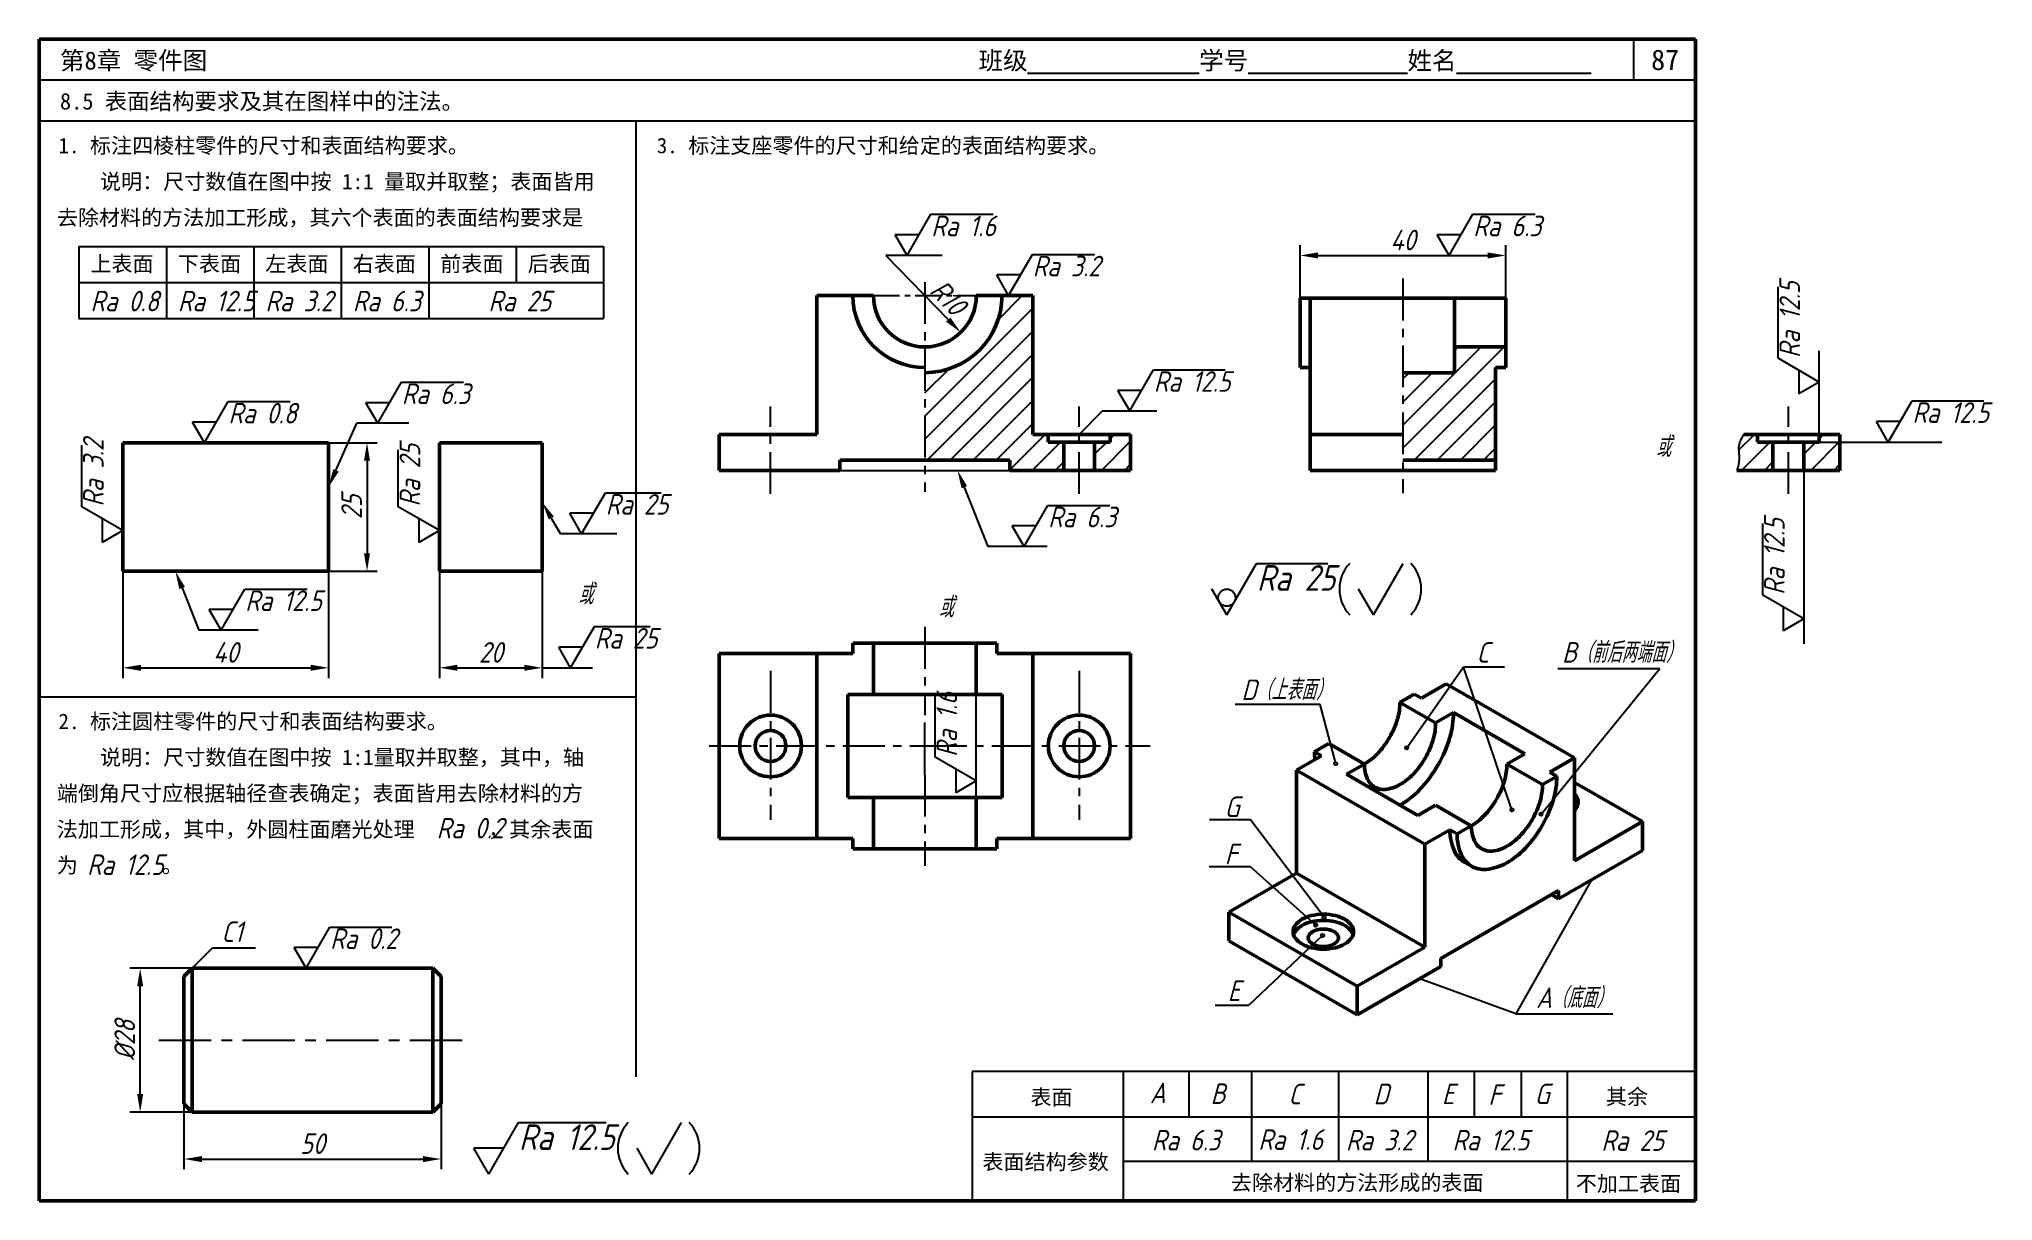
# Model space of a CAD drawing. Extents: x 0 to 380, y 0 to 226.
import ezdxf

# ---------------------------------------------------------------- set-up
doc = ezdxf.new("R2010")
doc.units = 0
doc.header["$LTSCALE"] = 0.32
doc.linetypes.add('CENTER', pattern=[50.8, 31.75, -6.35, 6.35, -6.35])
doc.layers.get('0').update_dxf_attribs({"linetype": 'CONTINUOUS'})
doc.layers.get('DEFPOINTS').update_dxf_attribs({"linetype": 'CONTINUOUS'})
for name, color, linetype in [('点画线层', 7, 'CENTER'), ('答案', 1, 'CONTINUOUS'), ('细实线层', 7, 'CONTINUOUS')]:
    doc.layers.add(name, color=color, linetype=linetype)
doc.layers.add('粗实线层', color=7, linetype='CONTINUOUS', lineweight=50)
doc.styles.get("Standard").update_dxf_attribs({"font": 'gbeitc.shx', "height": 4, "bigfont": 'gbcbig.shx'})
doc.styles.add('宋体', font='SimSun.ttf', dxfattribs={"height": 3.5})
doc.dimstyles.new('ISO-25', dxfattribs={"dimtxt": 4, "dimasz": 3.5, "dimexe": 2, "dimexo": 0, "dimgap": 1, "dimtad": 1, "dimtoh": 1, "dimdsep": 46, "dimtxsty": 'Standard', "dimcen": 0, "dimclrd": 256, "dimclre": 256, "dimclrt": 256, "dimadec": 0, "dimazin": 0, "dimtfac": 1, "dimtmove": 0, "dimatfit": 2, "dimfxl": 0, "dimlwd": -1, "dimlwe": -1, "dimarcsym": 0})

# ---------------------------------------------------------------- blocks, each defined once
blk = doc.blocks.new('*D0')
at = {"layer": 'DEFPOINTS', "color": 0, "transparency": 16777216}
for p in [(16.29, 122.49), (56.29, 122.49), (56.29, 103.7)]:
    blk.add_point(p, dxfattribs=at)
at = {"layer": '答案', "transparency": 16777216}
for p, q in [((16.29, 122.49), (16.29, 101.7)), ((56.29, 122.49), (56.29, 101.7)), ((19.79, 103.7), (52.79, 103.7))]:
    blk.add_line(p, q, dxfattribs=at)
for points in [[(19.79, 104.29), (19.79, 103.12), (16.29, 103.7)], [(52.79, 104.29), (52.79, 103.12), (56.29, 103.7)]]:
    blk.add_solid(points, dxfattribs=at)
at = {"layer": '答案', "transparency": 16777216, "insert": (36.29, 106.7), "char_height": 4, "attachment_point": 5}
blk.add_mtext('40', dxfattribs=at)
blk = doc.blocks.new('*D1')
at = {"layer": 'DEFPOINTS', "color": 0, "transparency": 16777216}
for p in [(56.29, 147.49), (56.29, 122.49), (63.75, 122.49)]:
    blk.add_point(p, dxfattribs=at)
at = {"layer": '答案', "transparency": 16777216}
for p, q in [((56.29, 147.49), (65.75, 147.49)), ((63.75, 143.99), (63.75, 125.99)), ((56.29, 122.49), (65.75, 122.49))]:
    blk.add_line(p, q, dxfattribs=at)
for points in [[(63.16, 143.99), (64.33, 143.99), (63.75, 147.49)], [(63.16, 125.99), (64.33, 125.99), (63.75, 122.49)]]:
    blk.add_solid(points, dxfattribs=at)
at = {"layer": '答案', "transparency": 16777216, "insert": (60.75, 134.99), "char_height": 4, "attachment_point": 5, "rotation": 90}
blk.add_mtext('25', dxfattribs=at)
blk = doc.blocks.new('*D2')
at = {"layer": 'DEFPOINTS', "color": 0, "transparency": 16777216}
for p in [(77.82, 122.49), (97.82, 122.49), (97.82, 103.7)]:
    blk.add_point(p, dxfattribs=at)
at = {"layer": '答案', "transparency": 16777216}
for p, q in [((77.82, 122.49), (77.82, 101.7)), ((97.82, 122.49), (97.82, 101.7)), ((81.32, 103.7), (94.32, 103.7))]:
    blk.add_line(p, q, dxfattribs=at)
for points in [[(81.32, 104.29), (81.32, 103.12), (77.82, 103.7)], [(94.32, 104.29), (94.32, 103.12), (97.82, 103.7)]]:
    blk.add_solid(points, dxfattribs=at)
at = {"layer": '答案', "transparency": 16777216, "insert": (87.82, 106.7), "char_height": 4, "attachment_point": 5}
blk.add_mtext('20', dxfattribs=at)
blk = doc.blocks.new('*D3')
at = {"layer": 'DEFPOINTS', "color": 0, "transparency": 16777216}
for p in [(28.15, 18.87), (78.15, 18.87), (78.15, 8.15)]:
    blk.add_point(p, dxfattribs=at)
at = {"layer": '答案', "transparency": 16777216}
for p, q in [((28.15, 18.87), (28.15, 6.15)), ((78.15, 18.87), (78.15, 6.15)), ((31.65, 8.15), (74.65, 8.15))]:
    blk.add_line(p, q, dxfattribs=at)
for points in [[(31.65, 8.73), (31.65, 7.56), (28.15, 8.15)], [(74.65, 8.73), (74.65, 7.56), (78.15, 8.15)]]:
    blk.add_solid(points, dxfattribs=at)
at = {"layer": '答案', "transparency": 16777216, "insert": (53.15, 11.15), "char_height": 4, "attachment_point": 5}
blk.add_mtext('50', dxfattribs=at)
blk = doc.blocks.new('*D4')
at = {"layer": 'DEFPOINTS', "color": 0, "transparency": 16777216}
for p in [(19.65, 45.27), (29.75, 45.27), (29.75, 17.27)]:
    blk.add_point(p, dxfattribs=at)
at = {"layer": '答案', "transparency": 16777216}
for p, q in [((29.75, 45.27), (17.65, 45.27)), ((19.65, 20.77), (19.65, 41.77)), ((29.75, 17.27), (17.65, 17.27))]:
    blk.add_line(p, q, dxfattribs=at)
for points in [[(19.07, 41.77), (20.24, 41.77), (19.65, 45.27)], [(19.07, 20.77), (20.24, 20.77), (19.65, 17.27)]]:
    blk.add_solid(points, dxfattribs=at)
at = {"layer": '答案', "transparency": 16777216, "insert": (16.65, 31.27), "char_height": 4, "attachment_point": 5, "rotation": 90}
blk.add_mtext('%%C28', dxfattribs=at)
blk = doc.blocks.new('*D5')
at = {"layer": 'DEFPOINTS', "color": 0, "transparency": 16777216}
for p in [(285.12, 183.91), (245.12, 175.63), (285.12, 175.63)]:
    blk.add_point(p, dxfattribs=at)
at = {"layer": '答案', "transparency": 16777216}
for p, q in [((245.12, 175.63), (245.12, 185.91)), ((248.62, 183.91), (281.62, 183.91)), ((285.12, 175.63), (285.12, 185.91))]:
    blk.add_line(p, q, dxfattribs=at)
for points in [[(248.62, 184.49), (248.62, 183.32), (245.12, 183.91)], [(281.62, 184.49), (281.62, 183.32), (285.12, 183.91)]]:
    blk.add_solid(points, dxfattribs=at)
at = {"layer": '答案', "transparency": 16777216, "insert": (265.12, 186.91), "char_height": 4, "attachment_point": 5}
blk.add_mtext('40', dxfattribs=at)

msp = doc.modelspace()

# ---------------------------------------------------------------- hatches: boundary and pattern name
at = {"layer": '细实线层'}
h = msp.add_hatch(dxfattribs=at)
h.set_pattern_fill('ANSI31', color=256, style=0)
h.set_pattern_definition([(45, (80.981, -14.8704), (-2.245064, 2.245064), [])])
h.paths.add_polyline_path([(188.691, 144.107), (188.691, 142.107), (199.191, 142.107), (199.191, 147.607), (196.191, 147.607), (196.191, 149.107), (193.191, 149.107), (193.191, 176.107), (187.191, 176.107, -0.4142136), (172.191, 161.107), (172.191, 144.107)])
h.paths.add_polyline_path([(212.191, 142.107), (212.191, 149.107), (208.191, 149.107), (208.191, 147.607), (205.191, 147.607), (205.191, 142.107)])
h = msp.add_hatch(dxfattribs=at)
h.set_pattern_fill('ANSI31', color=256, style=0)
h.set_pattern_definition([(45, (99.3487, -14.8704), (-2.245064, 2.245064), [])])
h.paths.add_polyline_path([(283.116, 162.107), (285.116, 162.107), (285.116, 166.107), (275.116, 166.107), (275.116, 161.107), (265.116, 161.107), (265.116, 144.107), (283.116, 144.107)])
h = msp.add_hatch(dxfattribs=at)
h.set_pattern_fill('ANSI31', color=256, style=0)
h.set_pattern_definition([(45, (218.846, -14.8704), (-2.245064, 2.245064), [])])
h.paths.add_polyline_path([(350.056, 142.107), (350.056, 149.107), (346.056, 149.107), (346.056, 147.607), (343.056, 147.607), (343.056, 142.107)])
h.paths.add_polyline_path([(330.294, 142.988), (330.055, 142.107), (337.056, 142.107), (337.056, 147.607), (334.056, 147.607), (334.056, 149.107), (331.366, 149.107), (330.909, 148.293), (330.548, 147.461), (330.378, 146.597), (330.404, 145.697), (330.483, 144.783), (330.46, 143.877)])

# ---------------------------------------------------------------- linework, layer by layer
at = {"lineweight": 50}
for p, q in [((322, 226), (0, 226)), ((0, 226), (0, 0)), ((322, 0), (322, 226)), ((0, 0), (322, 0))]:
    msp.add_line(p, q, dxfattribs=at)
for p, q in [((310, 218), (310, 226)), ((322, 218), (0, 218)), ((322, 210), (0, 210)), ((116.01, 210), (116.01, 24.127)), ((265.861, 88.145), (276.888, 103.865)), ((276.888, 103.865), (284.888, 103.865)), ((286.323, 76.075), (276.888, 103.865)), ((276.888, 103.865), (284.888, 103.865)), ((291.987, 75.233), (315.091, 103.584)), ((295.245, 103.584), (315.091, 103.584)), ((116.01, 98), (0, 98)), ((249.019, 96.578), (232.527, 96.578)), ((252.071, 85.058), (249.019, 96.578)), ((235.492, 74.11), (227.492, 74.11)), ((249.797, 55.195), (235.492, 74.11)), ((235.466, 64.985), (227.466, 64.985)), ((248.161, 53.619), (235.466, 64.985)), ((301.789, 62.48), (287.101, 36.41)), ((249.515, 51.654), (235.087, 38.034)), ((287.101, 36.41), (268.4, 43.202)), ((235.087, 38.034), (228.625, 38.034)), ((287.101, 36.41), (305.905, 36.41))]:
    msp.add_line(p, q)
for centre in [(265.861, 88.145), (252.071, 85.058), (286.323, 76.075), (291.987, 75.233), (248.161, 53.619), (249.797, 55.195), (249.515, 51.654)]:
    msp.add_circle(centre, 0.32)
at = {"layer": '点画线层', "ltscale": 0.8}
for p, q in [((172.191, 178.736), (172.191, 137.942)), ((265.116, 179.401), (265.116, 137.646)), ((142.191, 137.545), (142.191, 154.545)), ((202.191, 137.545), (202.191, 154.545)), ((340.056, 137.545), (340.056, 154.545)), ((172.191, 111.658), (172.191, 94.499)), ((142.191, 103.086), (142.191, 74.132)), ((202.191, 103.086), (202.191, 74.132)), ((130.265, 88.502), (172.191, 88.502)), ((172.191, 88.502), (216.019, 88.502)), ((172.191, 82.889), (172.191, 65.156))]:
    msp.add_line(p, q, dxfattribs=at)
at = {"layer": '点画线层', "ltscale": 0.5}
msp.add_line((162.191, 176.107), (182.191, 176.107), dxfattribs=at)
at = {"layer": '点画线层'}
for p, q in [((172.191, 82.889), (172.191, 94.499)), ((23.301, 31.271), (82.788, 31.271))]:
    msp.add_line(p, q, dxfattribs=at)
at = {"layer": '答案'}
for p, q in [((168.749, 183.907), (173.367, 191.907)), ((173.367, 191.907), (185.445, 191.907)), ((274.113, 183.907), (278.732, 191.907)), ((278.732, 191.907), (290.809, 191.907)), ((171.058, 187.907), (166.439, 187.907)), ((168.749, 183.907), (166.439, 187.907)), ((276.422, 187.907), (271.803, 187.907)), ((274.113, 183.907), (271.803, 187.907)), ((175.521, 183.907), (164.62, 183.907)), ((164.62, 183.907), (176.719, 171.443)), ((188.474, 176.107), (193.092, 184.107)), ((193.092, 184.107), (205.17, 184.107)), ((190.783, 180.107), (186.164, 180.107)), ((188.474, 176.107), (186.164, 180.107)), ((338.056, 163.897), (338.056, 177.833)), ((346.056, 159.279), (338.056, 163.897)), ((346.056, 149.107), (346.056, 165.329)), ((212.026, 153.656), (216.645, 161.656)), ((216.645, 161.656), (230.581, 161.656)), ((342.056, 161.588), (342.056, 156.969)), ((65.831, 151.271), (70.45, 159.271)), ((70.45, 159.271), (82.492, 159.271)), ((214.335, 157.656), (209.717, 157.656)), ((212.026, 153.656), (209.717, 157.656)), ((346.056, 159.279), (342.056, 156.969)), ((32.13, 147.487), (36.749, 155.487)), ((36.749, 155.487), (48.791, 155.487)), ((68.14, 155.271), (63.521, 155.271)), ((65.831, 151.271), (63.521, 155.271)), ((202.191, 149.107), (206.741, 153.656)), ((206.741, 153.656), (217.312, 153.656)), ((359.475, 147.607), (364.093, 155.607)), ((364.093, 155.607), (378.029, 155.607)), ((34.439, 151.487), (29.82, 151.487)), ((32.13, 147.487), (29.82, 151.487)), ((57.704, 142.093), (61.758, 151.271)), ((71.889, 151.271), (61.758, 151.271)), ((361.784, 151.607), (357.165, 151.607)), ((359.475, 147.607), (357.165, 151.607)), ((8.29, 134.997), (8.29, 147.039)), ((69.82, 134.997), (69.82, 146.08)), ((346.056, 147.607), (369.877, 147.607)), ((155.691, 142.107), (188.691, 142.107)), ((343.056, 142.107), (343.056, 108.392)), ((105.469, 129.763), (110.088, 137.763)), ((110.088, 137.763), (120.926, 137.763)), ((179.846, 138.856), (184.459, 127.293)), ((16.29, 130.378), (8.29, 134.997)), ((77.82, 130.378), (69.82, 134.997)), ((107.778, 133.763), (103.16, 133.763)), ((105.469, 129.763), (103.16, 133.763)), ((191.478, 127.293), (196.096, 135.293)), ((196.096, 135.293), (208.174, 135.293)), ((12.29, 132.687), (12.29, 128.069)), ((16.29, 130.378), (12.29, 128.069)), ((73.82, 132.687), (73.82, 128.069)), ((77.82, 130.378), (73.82, 128.069)), ((99.57, 132.833), (101.342, 129.763)), ((112.285, 129.763), (101.342, 129.763)), ((193.787, 131.293), (189.168, 131.293)), ((191.478, 127.293), (189.168, 131.293)), ((335.056, 117.82), (335.056, 131.756)), ((195.968, 127.293), (184.459, 127.293)), ((230.881, 114.014), (236.654, 124.014)), ((236.654, 124.014), (250.498, 124.014)), ((259.397, 114.014), (265.17, 124.014)), ((27.797, 119.237), (31.077, 111.014)), ((35.388, 111.014), (40.007, 119.014)), ((40.007, 119.014), (52.084, 119.014)), ((230.881, 114.014), (227.994, 119.014)), ((259.397, 114.014), (256.51, 119.014)), ((343.056, 113.202), (335.056, 117.82)), ((37.697, 115.014), (33.078, 115.014)), ((35.388, 111.014), (33.078, 115.014)), ((339.056, 115.511), (339.056, 110.892)), ((42.586, 111.014), (31.077, 111.014)), ((103.332, 103.704), (107.951, 111.704)), ((107.951, 111.704), (118.789, 111.704)), ((343.056, 113.202), (339.056, 110.892)), ((105.641, 107.704), (101.022, 107.704)), ((103.332, 103.704), (101.022, 107.704)), ((97.82, 103.704), (107.553, 103.704)), ((174.191, 86.323), (174.191, 98.401)), ((182.191, 78.502), (182.191, 98.502)), ((182.191, 81.704), (174.191, 86.323)), ((178.191, 84.014), (178.191, 79.395)), ((182.191, 81.704), (178.191, 79.395)), ((51.901, 45.271), (56.52, 53.271)), ((56.52, 53.271), (68.562, 53.271)), ((29.748, 45.271), (33.691, 49.214)), ((33.691, 49.214), (42.074, 49.214)), ((54.211, 49.271), (49.592, 49.271)), ((51.901, 45.271), (49.592, 49.271)), ((87.422, 5.234), (93.195, 15.234)), ((93.195, 15.234), (110.25, 15.234)), ((119.124, 5.234), (124.897, 15.234)), ((90.309, 10.234), (84.535, 10.234)), ((87.422, 5.234), (84.535, 10.234)), ((119.124, 5.234), (116.237, 10.234))]:
    msp.add_line(p, q, dxfattribs=at)
msp.add_circle((230.881, 117.347), 1.667, dxfattribs=at)
for centre, start, end in [((260.02, 119.014), 136.39718, 223.60282), ((261.42, 119.014), 316.39718, 43.60282), ((119.747, 10.234), 136.39718, 223.60282), ((121.147, 10.234), 316.39718, 43.60282)]:
    msp.add_arc(centre, 7.25, start, end, dxfattribs=at)
for points in [[(177.137, 171.849), (176.3, 171.037), (179.157, 168.931)], [(57.17, 142.328), (58.238, 141.857), (56.29, 138.891)], [(180.388, 139.072), (179.304, 138.64), (178.549, 142.107)], [(100.075, 133.125), (99.064, 132.541), (97.82, 135.864)], [(28.339, 119.453), (27.255, 119.02), (26.5, 122.487)]]:
    msp.add_solid(points, dxfattribs=at)
at = {"layer": '粗实线层'}
for p, q in [((151.191, 176.107), (151.191, 149.107)), ((162.191, 176.107), (151.191, 176.107)), ((182.191, 176.107), (193.191, 176.107)), ((193.191, 176.107), (193.191, 149.107)), ((245.116, 175.632), (245.116, 162.107)), ((265.116, 175.632), (245.116, 175.632)), ((247.116, 162.107), (247.116, 175.632)), ((265.116, 175.632), (285.116, 175.632)), ((275.116, 166.107), (275.116, 175.632)), ((285.116, 175.632), (285.116, 162.107)), ((275.116, 166.107), (275.116, 161.107)), ((285.116, 166.107), (275.116, 166.107)), ((245.116, 162.107), (247.116, 162.107)), ((247.116, 162.107), (247.116, 142.107)), ((275.116, 161.107), (265.116, 161.107)), ((285.116, 162.107), (283.116, 162.107)), ((283.116, 162.107), (283.116, 142.107)), ((132.191, 149.107), (132.191, 142.107)), ((151.191, 149.107), (132.191, 149.107)), ((193.191, 149.107), (212.191, 149.107)), ((196.191, 149.107), (196.191, 147.607)), ((208.191, 147.607), (208.191, 149.107)), ((212.191, 149.107), (212.191, 142.107)), ((247.116, 149.107), (265.116, 149.107)), ((331.366, 149.107), (350.056, 149.107)), ((334.056, 149.107), (334.056, 147.607)), ((346.056, 147.607), (346.056, 149.107)), ((350.056, 149.107), (350.056, 142.107)), ((56.29, 147.487), (16.29, 147.487)), ((16.29, 147.487), (16.29, 122.487)), ((56.29, 122.487), (56.29, 147.487)), ((97.82, 147.487), (77.82, 147.487)), ((77.82, 147.487), (77.82, 122.487)), ((97.82, 147.487), (97.82, 122.487)), ((196.191, 147.607), (208.191, 147.607)), ((199.191, 147.607), (199.191, 142.107)), ((205.191, 147.607), (205.191, 142.107)), ((334.056, 147.607), (346.056, 147.607)), ((337.056, 147.607), (337.056, 142.107)), ((343.056, 147.607), (343.056, 142.107)), ((132.191, 142.107), (155.691, 142.107)), ((155.691, 144.107), (155.691, 142.107)), ((172.191, 144.107), (155.691, 144.107)), ((172.191, 144.107), (188.691, 144.107)), ((188.691, 144.107), (188.691, 142.107)), ((212.191, 142.107), (188.691, 142.107)), ((247.116, 142.107), (265.116, 142.107)), ((265.116, 144.107), (283.116, 144.107)), ((282.633, 144.107), (265.116, 144.107)), ((283.116, 142.107), (265.116, 142.107)), ((350.056, 142.107), (330.055, 142.107)), ((16.29, 122.487), (56.29, 122.487)), ((77.82, 122.487), (97.82, 122.487)), ((158.191, 106.502), (132.191, 106.502)), ((132.191, 106.502), (132.191, 88.502)), ((151.191, 106.502), (151.191, 88.502)), ((158.191, 108.502), (158.191, 106.502)), ((172.191, 108.502), (158.191, 108.502)), ((162.191, 108.502), (162.191, 98.502)), ((172.191, 108.502), (186.191, 108.502)), ((182.191, 108.502), (182.191, 98.502)), ((186.191, 108.502), (186.191, 106.502)), ((186.191, 106.502), (212.191, 106.502)), ((193.191, 106.502), (193.191, 88.502)), ((212.191, 106.502), (212.191, 88.502)), ((273.559, 100.581), (268.709, 97.781)), ((273.559, 100.581), (298.5, 86.181)), ((172.191, 98.502), (157.191, 98.502)), ((157.191, 98.502), (157.191, 88.502)), ((172.191, 98.502), (187.191, 98.502)), ((187.191, 98.502), (187.191, 88.502)), ((264.552, 96.981), (267.323, 98.581)), ((271.48, 92.981), (264.552, 96.981)), ((267.323, 98.581), (268.709, 97.781)), ((274.944, 94.981), (271.48, 92.981)), ((288.801, 86.981), (274.944, 94.981)), ((132.191, 70.502), (132.191, 88.502)), ((151.191, 70.502), (151.191, 88.502)), ((157.191, 78.502), (157.191, 88.502)), ((187.191, 78.502), (187.191, 88.502)), ((193.191, 70.502), (193.191, 88.502)), ((212.191, 70.502), (212.191, 88.502)), ((247.924, 87.381), (250.695, 88.981)), ((247.924, 87.381), (249.31, 86.581)), ((257.624, 84.981), (250.695, 88.981)), ((249.31, 86.581), (244.46, 83.781)), ((244.46, 83.781), (269.402, 69.381)), ((244.46, 83.781), (244.46, 63.781)), ((254.16, 82.981), (257.624, 84.981)), ((285.336, 84.981), (288.801, 86.981)), ((292.265, 80.981), (285.336, 84.981)), ((293.65, 83.381), (298.5, 86.181)), ((298.5, 66.181), (298.5, 86.181)), ((268.016, 74.981), (254.16, 82.981)), ((292.265, 80.981), (295.036, 82.581)), ((295.036, 82.581), (293.65, 83.381)), ((311.664, 73.781), (298.5, 81.381)), ((172.191, 78.502), (157.191, 78.502)), ((162.191, 68.502), (162.191, 78.502)), ((172.191, 78.502), (187.191, 78.502)), ((182.191, 68.502), (182.191, 78.502)), ((271.48, 76.981), (268.016, 74.981)), ((278.408, 72.981), (271.48, 76.981)), ((269.402, 69.381), (274.251, 72.181)), ((275.637, 71.381), (274.251, 72.181)), ((275.637, 71.381), (278.408, 72.981)), ((311.664, 73.781), (298.5, 66.181)), ((311.664, 68.181), (311.664, 73.781)), ((158.191, 70.502), (132.191, 70.502)), ((158.191, 68.502), (158.191, 70.502)), ((172.191, 68.502), (158.191, 68.502)), ((172.191, 68.502), (186.191, 68.502)), ((186.191, 68.502), (186.191, 70.502)), ((186.191, 70.502), (212.191, 70.502)), ((269.402, 69.381), (269.402, 49.381)), ((278.478, 65.101), (277.092, 65.901)), ((295.382, 58.781), (311.664, 68.181)), ((244.46, 63.781), (231.297, 56.181)), ((244.46, 63.781), (269.402, 49.381)), ((272.519, 47.181), (295.382, 60.381)), ((295.382, 58.781), (293.997, 59.581)), ((295.382, 60.381), (295.382, 58.781)), ((231.297, 56.181), (256.238, 41.781)), ((231.297, 56.181), (231.297, 50.581)), ((256.238, 36.181), (231.297, 50.581)), ((269.402, 49.381), (256.238, 41.781)), ((256.238, 36.181), (272.519, 45.581)), ((272.519, 45.581), (272.519, 47.181)), ((28.148, 43.671), (29.748, 45.271)), ((28.148, 43.671), (28.148, 18.871)), ((29.748, 17.271), (29.748, 45.271)), ((76.548, 45.271), (29.748, 45.271)), ((76.548, 17.271), (76.548, 45.271)), ((76.548, 45.271), (78.148, 43.671)), ((78.148, 18.871), (78.148, 43.671)), ((256.238, 41.781), (256.238, 36.181)), ((28.148, 18.871), (29.748, 17.271)), ((29.748, 17.271), (76.548, 17.271)), ((78.148, 18.871), (76.548, 17.271))]:
    msp.add_line(p, q, dxfattribs=at)
for centre, radius, start, end in [((172.191, 176.107), 14, 180, 270), ((172.191, 176.107), 10, 180, 0), ((172.191, 176.107), 15, 270, 0), ((253.355, 96.981), 11.196, 343.44948, 0), ((258.15, 94.981), 16.795, 343.44948, 0), ((142.191, 88.502), 6, 90, 0), ((142.191, 88.502), 3, 90, 0), ((142.191, 88.502), 6, 0, 90), ((142.191, 88.502), 3, 0, 90), ((202.191, 88.502), 6, 90, 0), ((202.191, 88.502), 3, 90, 0), ((202.191, 88.502), 6, 0, 90), ((202.191, 88.502), 3, 0, 90), ((247.874, 98.609), 16.915, 330, 343.44948), ((260.284, 92.981), 11.196, 343.44948, 0), ((257.933, 87.381), 10.008, 180, 188.80436), ((247.874, 98.609), 16.915, 316.55052, 330), ((254.802, 94.609), 16.915, 330, 343.44948), ((249.928, 97.424), 25.372, 330, 343.44948), ((252.025, 94.677), 11.196, 300, 316.55052), ((264.773, 84.981), 7.149, 180, 204.34287), ((254.802, 94.609), 16.915, 316.55052, 330), ((249.928, 97.424), 25.372, 316.55052, 330), ((274.14, 84.981), 11.196, 343.44948, 0), ((261.348, 83.431), 3.39, 204.34287, 240), ((261.348, 83.431), 3.39, 240, 275.65713), ((260.977, 87.172), 7.149, 275.65713, 300), ((258.954, 90.677), 11.196, 300, 316.55052), ((256.155, 91.525), 16.795, 300, 316.55052), ((268.659, 86.609), 16.915, 330, 343.44948), ((281.068, 80.981), 11.196, 343.44948, 0), ((279.361, 82.581), 15.675, 343.44948, 360), ((268.659, 86.609), 16.915, 316.55052, 330), ((275.587, 82.609), 16.915, 330, 343.44948), ((271.687, 84.861), 23.681, 330, 343.44948), ((295.316, 76.266), 4.289, 35.65713, 42.07389), ((295.316, 78.895), 4.289, 317.92611, 324.34287), ((297.149, 77.581), 2.034, 0, 35.65713), ((297.149, 77.581), 2.034, 324.34287, 0), ((284.26, 72.181), 10.008, 180, 204.34287), ((272.81, 82.677), 11.196, 300, 316.55052), ((285.557, 72.981), 7.149, 180, 204.34287), ((275.587, 82.609), 16.915, 316.55052, 330), ((271.687, 84.861), 23.681, 316.55052, 330), ((285.645, 71.381), 10.008, 180, 204.34287), ((282.133, 71.431), 3.39, 204.34287, 240), ((282.133, 71.431), 3.39, 240, 275.65713), ((281.762, 75.172), 7.149, 275.65713, 300), ((279.738, 78.677), 11.196, 300, 316.55052), ((277.499, 79.355), 15.675, 300, 316.55052), ((279.465, 70.011), 4.746, 204.34287, 240), ((280.851, 69.211), 4.746, 204.34287, 240), ((279.465, 70.011), 4.746, 240, 249.70402), ((280.851, 69.211), 4.746, 240, 275.65713), ((280.332, 74.448), 10.008, 275.65713, 300), ((245.812, 52.381), 2.034, 144.34287, 180), ((247.644, 51.066), 4.289, 120, 144.34287), ((247.644, 49.866), 4.289, 120, 144.34287), ((248.858, 48.963), 6.718, 103.44948, 120), ((248.858, 47.763), 6.718, 103.44948, 120), ((249.656, 45.626), 10.149, 90, 103.44948), ((249.656, 44.426), 10.149, 90, 103.44948), ((249.656, 45.626), 10.149, 76.55052, 90), ((249.656, 44.426), 10.149, 76.55052, 90), ((250.454, 48.963), 6.718, 60, 76.55052), ((250.454, 47.763), 6.718, 60, 76.55052), ((251.668, 51.066), 4.289, 35.65713, 60), ((251.668, 49.866), 4.289, 35.65713, 60), ((253.501, 52.381), 2.034, 0, 35.65713), ((245.812, 52.381), 2.034, 180, 215.65713), ((245.812, 51.181), 2.034, 144.34287, 162.84382), ((247.644, 53.695), 4.289, 215.65713, 240), ((248.858, 55.798), 6.718, 240, 256.55052), ((247.734, 51.181), 1.017, 144.34287, 180), ((247.734, 51.181), 1.017, 180, 215.65713), ((248.65, 50.523), 2.145, 120, 144.34287), ((248.65, 51.838), 2.145, 215.65713, 240), ((249.257, 49.472), 3.359, 103.44948, 120), ((249.257, 52.889), 3.359, 240, 256.55052), ((249.656, 47.803), 5.074, 90, 103.44948), ((249.656, 54.558), 5.074, 256.55052, 270), ((249.656, 47.803), 5.074, 76.55052, 90), ((249.656, 54.558), 5.074, 270, 283.44948), ((250.055, 49.472), 3.359, 60, 76.55052), ((250.055, 52.889), 3.359, 283.44948, 300), ((250.662, 50.523), 2.145, 35.65713, 60), ((250.662, 51.838), 2.145, 300, 324.34287), ((250.454, 55.798), 6.718, 283.44948, 300), ((251.579, 51.181), 1.017, 0, 35.65713), ((251.579, 51.181), 1.017, 324.34287, 0), ((251.668, 53.695), 4.289, 300, 324.34287), ((253.501, 52.381), 2.034, 324.34287, 0), ((253.501, 51.181), 2.034, 17.15618, 35.65713), ((249.656, 59.135), 10.149, 256.55052, 270), ((249.656, 59.135), 10.149, 270, 283.44948)]:
    msp.add_arc(centre, radius, start, end, dxfattribs=at)
at = {"layer": '细实线层'}
for p, q in [((7.741, 185.631), (109.741, 185.631)), ((7.741, 185.631), (7.741, 171.631)), ((24.741, 185.631), (24.741, 171.631)), ((41.741, 185.631), (41.741, 171.631)), ((58.741, 185.631), (58.741, 171.631)), ((75.741, 185.631), (75.741, 171.631)), ((92.741, 185.631), (92.741, 178.631)), ((109.741, 185.631), (109.741, 171.631)), ((7.741, 178.631), (109.741, 178.631)), ((7.741, 171.631), (109.741, 171.631)), ((181.402, 25.208), (181.402, 0)), ((322, 25.208), (181.402, 25.208)), ((210.759, 25.208), (210.759, 0)), ((223.527, 25.208), (223.527, 16.338)), ((235.678, 25.208), (235.678, 7.714)), ((252.625, 25.208), (252.625, 7.714)), ((269.992, 25.208), (269.992, 7.714)), ((278.947, 25.208), (278.947, 16.338)), ((288.076, 25.208), (288.076, 16.338)), ((297.031, 25.208), (297.031, 0)), ((181.402, 16.338), (322, 16.338)), ((210.759, 7.714), (322, 7.714))]:
    msp.add_line(p, q, dxfattribs=at)
msp.add_spline([(331.366, 149.107), (330.405, 146.866), (330.492, 144.334), (330.055, 142.107)], degree=3, dxfattribs=at)

# ---------------------------------------------------------------- texts
at = {"style": '宋体'}
for s, height, p in [('第8章 零件图', 3.5, (4.054, 220.072)), ('班级%%U              %%U学号%%U             %%U姓名%%U           ', 3.5, (182.613, 220.072)), ('87', 4, (313.372, 219.963)), ('8.5 表面结构要求及其在图样中的注法。', 3.2, (4.054, 212.299)), ('1. 标注四棱柱零件的尺寸和表面结构要求。', 3, (3.772, 203.787)), ('3. 标注支座零件的尺寸和给定的表面结构要求。', 3, (120.07, 203.787)), ('2. 标注圆柱零件的尺寸和表面结构要求。', 3, (3.772, 91.787))]:
    msp.add_text(s, height=height, dxfattribs=at).set_placement(p)
for s, p in [('C', (279.416, 104.707)), ('B（前后两端面）', (296.04, 104.707)), ('D（上表面）', (233.703, 97.42)), ('G', (230.435, 74.672)), ('F', (230.487, 65.476)), ('E', (231.057, 38.876)), ('A（底面）', (291.001, 37.533))]:
    msp.add_text(s, height=4).set_placement(p)
at = {"layer": '答案'}
for s, height, p in [('Ra 1.6', 4, (173.425, 187.646)), ('Ra 6.3', 4, (278.79, 187.646)), ('Ra 3.2', 4, (193.15, 179.845)), ('Ra 12.5', 4, (216.703, 157.395)), ('Ra 6.3', 4, (70.507, 155.01)), ('Ra 0.8', 4, (36.806, 151.226)), ('Ra 12.5', 4, (364.151, 151.345)), ('或', 4, (314.285, 144.713)), ('Ra 25', 4, (110.146, 133.501)), ('Ra 6.3', 4, (196.154, 131.032)), ('Ra 25', 5, (236.727, 118.687)), ('Ra 12.5', 4, (40.065, 114.752)), ('或', 4, (104.8, 116.054)), ('或', 4, (174.871, 113.515)), ('Ra 25', 4, (108.008, 107.442)), ('C1', 4, (35.448, 50.366)), ('Ra 0.2', 4, (56.578, 49.01)), ('Ra 12.5', 5, (93.268, 9.907))]:
    msp.add_text(s, height=height, dxfattribs=at).set_placement(p)
for s, rotation, p in [('R10', 314.14725, (172.909, 176.804)), ('Ra 12.5', 90, (342.318, 163.955)), ('Ra 3.2', 90, (12.552, 135.055)), ('Ra 25', 90, (74.081, 135.055)), ('Ra 12.5', 90, (339.318, 117.878)), ('Ra 1.6', 90, (178.453, 86.381))]:
    msp.add_text(s, height=4, rotation=rotation, dxfattribs=at).set_placement(p)
at = {"layer": '细实线层', "style": '宋体'}
for s, p in [('说明：尺寸数值在图中按 1:1 量取并取整；表面皆用', (11.847, 196.787)), ('去除材料的方法加工形成，其六个表面的表面结构要求是', (3.449, 189.787)), ('上表面', (9.982, 180.787)), ('下表面', (26.982, 180.787)), ('左表面', (43.982, 180.787)), ('右表面', (60.982, 180.787)), ('前表面', (77.982, 180.787)), ('后表面', (94.982, 180.787)), ('说明：尺寸数值在图中按 1:1量取并取整，其中，轴', (11.847, 84.787)), ('端倒角尺寸应根据轴径查表确定；表面皆用去除材料的方', (3.449, 77.787)), ('法加工形成，其中，外圆柱面磨光处理       ，其余表面', (3.449, 70.787)), ('为        。', (3.449, 63.787)), ('表面', (192.721, 18.689)), ('其余', (304.576, 18.771)), ('表面结构参数', (183.386, 6.102)), ('去除材料的方法形成的表面', (231.684, 2.061)), ('不加工表面', (298.728, 1.873))]:
    msp.add_text(s, height=3, dxfattribs=at).set_placement(p)
at = {"layer": '细实线层'}
for s, p in [('Ra 0.8', (9.982, 173.039)), ('Ra 12.5', (26.982, 173.039)), ('Ra 3.2', (43.982, 173.039)), ('Ra 6.3', (60.982, 173.039)), ('Ra 25', (87.341, 173.039)), ('Ra 0.2', (77.276, 70.518)), ('Ra 12.5', (9.331, 63.405)), ('A', (215.913, 19.008)), ('B', (227.723, 18.861)), ('C', (242.867, 18.793)), ('D', (259.421, 18.793)), ('E', (272.699, 18.816)), ('G', (290.717, 18.822)), ('F', (281.731, 18.682)), ('Ra 6.3', (216.321, 9.823)), ('Ra 1.6', (237.001, 9.934)), ('Ra 3.2', (254.036, 9.822)), ('Ra 12.5', (274.744, 9.822)), ('Ra 25', (303.685, 9.747))]:
    msp.add_text(s, height=4, dxfattribs=at).set_placement(p)

# ---------------------------------------------------------------- dimensions: what is measured, and where the dimension line sits
at = {"layer": '答案'}
for base, p1, p2, picture, middle in [((285.116, 183.907), (245.116, 175.632), (285.116, 175.632), '*D5', (265.116, 186.907)), ((56.29, 103.704), (16.29, 122.487), (56.29, 122.487), '*D0', (36.29, 106.704)), ((97.82, 103.704), (77.82, 122.487), (97.82, 122.487), '*D2', (87.82, 106.704)), ((78.148, 8.147), (28.148, 18.871), (78.148, 18.871), '*D3', (53.148, 11.147))]:
    dim = msp.add_linear_dim(base=base, p1=p1, p2=p2, dimstyle='ISO-25', dxfattribs=at)
    dim.commit()
    dim.dimension.update_dxf_attribs({"geometry": picture, "text_midpoint": middle})
dim = msp.add_linear_dim(base=(63.748, 122.487), p1=(56.29, 147.487), p2=(56.29, 122.487), angle=90, dimstyle='ISO-25', dxfattribs=at)
dim.commit()
dim.dimension.update_dxf_attribs({"geometry": '*D1', "text_midpoint": (60.748, 134.987)})
dim = msp.add_linear_dim(base=(19.654, 45.271), p1=(29.748, 17.271), p2=(29.748, 45.271), angle=90, text='%%C28', dimstyle='ISO-25', dxfattribs=at)
dim.commit()
dim.dimension.update_dxf_attribs({"geometry": '*D4', "text_midpoint": (16.654, 31.271)})

doc.saveas('drawing.dxf')
